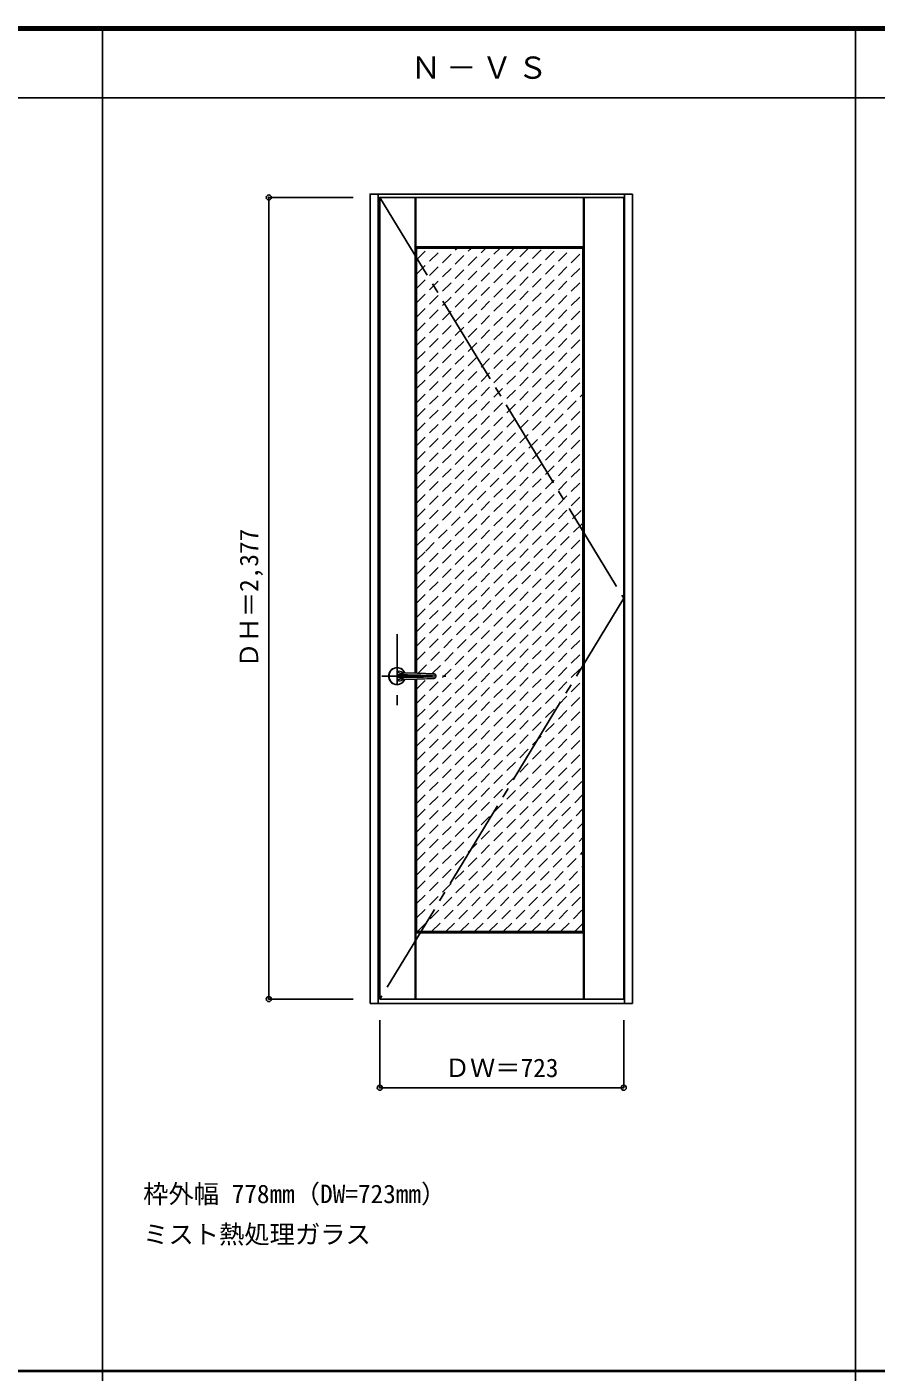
# Model space of a CAD drawing. Units: millimetres, scale not verified. Extents: x -6000 to 5700, y -4307 to 4175.
# Drawn here: x -3483 to -966, y 186 to 4175 of the extents above; entities that cross this region are included whole.
import ezdxf
from ezdxf.enums import TextEntityAlignment as Align

# ---------------------------------------------------------------- set-up
doc = ezdxf.new("R2010")
doc.units = ezdxf.units.MM
doc.header["$LTSCALE"] = 30
doc.header["$PDMODE"] = 32
doc.header["$PDSIZE"] = 15
for name, pattern in [('CHAIN1', [8, 5, -1, 1, -1]), ('CHAIN2', [12, 9, -1, 1, -1]), ('DASHED1', [1.8, 1.2, -0.6])]:
    doc.linetypes.add(name, pattern=pattern)
for name, color, linetype in [('0-1_通り芯', 4, 'CHAIN1'), ('0-2_扉', 3, 'Continuous'), ('0-3_仕上げ', 7, 'Continuous'), ('0-4_枠', 3, 'Continuous'), ('0-7', 7, 'CHAIN2'), ('0-A_文字', 7, 'Continuous'), ('0-B_寸法', 7, 'Continuous'), ('0-C_ハッチ', 4, 'DASHED1'), ('F-1_枠', 6, 'Continuous')]:
    doc.layers.add(name, color=color, linetype=linetype)
doc.layers.add('0-5_レバー', color=7, linetype='Continuous', lineweight=18)
doc.styles.add('ＭＳ ゴシック', font='')
doc.styles.get('ＭＳ ゴシック').set_extended_font_data('MS Gothic')

msp = doc.modelspace()

# ---------------------------------------------------------------- linework, layer by layer
at = {"layer": '0-1_通り芯'}
for p, q in [((-2385.8, 2373.75), (-2385.8, 2163.75)), ((-2430.8, 2249.75), (-2240.8, 2249.75))]:
    msp.add_line(p, q, dxfattribs=at)
at = {"layer": '0-2_扉'}
for p, q in [((-1713.8, 1292.25), (-1713.8, 3669.25)), ((-2436.8, 1292.25), (-1713.8, 1292.25))]:
    msp.add_line(p, q, dxfattribs=at)
msp.add_lwpolyline([(-2436.8, 1292.25), (-2436.8, 3669.25), (-1713.8, 3669.25)], dxfattribs=at)
at = {"layer": '0-3_仕上げ'}
for p, q in [((-2331.6, 2258.19), (-2331.6, 3669.25)), ((-2330.6, 3522.25), (-2330.6, 3669.25)), ((-2329.6, 3523.25), (-2329.6, 3669.25)), ((-1832.6, 3523.25), (-1832.6, 3669.25)), ((-1831.6, 3522.25), (-1831.6, 3669.25)), ((-1830.6, 1292.25), (-1830.6, 3669.25)), ((-2329.6, 3523.25), (-1832.6, 3523.25)), ((-2327.6, 3519.25), (-1834.6, 3519.25)), ((-2327.6, 2258.02), (-2327.6, 3519.25)), ((-1834.6, 3519.25), (-1831.6, 3522.25)), ((-1834.6, 1492.25), (-1834.6, 3519.25)), ((-1832.6, 3523.25), (-1831.6, 3522.25)), ((-2331.6, 1292.25), (-2331.6, 2241.19)), ((-2327.6, 1492.25), (-2327.6, 2241.32)), ((-2330.6, 1489.25), (-2327.6, 1492.25)), ((-2329.6, 1292.25), (-2329.6, 1488.25)), ((-2329.6, 1488.25), (-1832.6, 1488.25)), ((-2327.6, 1492.25), (-1834.6, 1492.25)), ((-1834.6, 1492.25), (-1831.6, 1489.25)), ((-1831.6, 1489.25), (-1832.6, 1488.25)), ((-1832.6, 1292.25), (-1832.6, 1488.25)), ((-1831.6, 1292.25), (-1831.6, 1489.25))]:
    msp.add_line(p, q, dxfattribs=at)
for points in [[(-2329.6, 3523.25), (-2330.6, 3522.25), (-2327.6, 3519.25)], [(-2330.6, 1292.25), (-2330.6, 1489.25), (-2329.6, 1488.25)]]:
    msp.add_lwpolyline(points, dxfattribs=at)
at = {"layer": '0-4_枠'}
for p, q in [((-2441.8, 1279.25), (-2441.8, 3679.25)), ((-1711.8, 1279.25), (-1711.8, 3679.25)), ((-1687.8, 1279.25), (-1687.8, 3679.25)), ((-2465.8, 1279.25), (-1687.8, 1279.25))]:
    msp.add_line(p, q, dxfattribs=at)
msp.add_lwpolyline([(-2465.8, 1279.25), (-2465.8, 3679.25), (-1687.8, 3679.25)], dxfattribs=at)
at = {"layer": '0-5_レバー'}
for p, q in [((-2385.8, 2254.75), (-2379.61, 2254.73)), ((-2366.23, 2244.91), (-2385.8, 2244.75)), ((-2383.09, 2262.66), (-2383.3, 2261.97)), ((-2383.3, 2261.97), (-2383.29, 2261.93)), ((-2383.29, 2237.57), (-2383.3, 2237.53)), ((-2383.3, 2237.53), (-2382.99, 2236.7)), ((-2383.29, 2261.83), (-2383.27, 2261.95)), ((-2383.16, 2261.44), (-2383.29, 2261.83)), ((-2383.28, 2237.73), (-2383.12, 2238.12)), ((-2383.28, 2237.59), (-2383.28, 2237.73)), ((-2382.81, 2261), (-2383.16, 2261.44)), ((-2383.12, 2238.12), (-2382.76, 2238.55)), ((-2382.52, 2263.26), (-2383.09, 2262.66)), ((-2382.99, 2236.7), (-2381.79, 2235.84)), ((-2382.23, 2260.52), (-2382.81, 2261)), ((-2382.76, 2238.55), (-2382.15, 2239.02)), ((-2381.58, 2263.75), (-2382.52, 2263.26)), ((-2381.44, 2260.06), (-2382.23, 2260.52)), ((-2382.15, 2239.02), (-2381.32, 2239.49)), ((-2381.79, 2235.84), (-2380.9, 2235.57)), ((-2380.34, 2264.02), (-2381.58, 2263.75)), ((-2380.46, 2259.64), (-2381.44, 2260.06)), ((-2381.32, 2239.49), (-2380.28, 2239.89)), ((-2380.9, 2235.57), (-2379.78, 2235.45)), ((-2379.33, 2259.31), (-2380.46, 2259.64)), ((-2380.07, 2264.04), (-2380.34, 2264.02)), ((-2380.28, 2239.89), (-2379.06, 2240.22)), ((-2379.78, 2264.05), (-2380.07, 2264.04)), ((-2379.61, 2254.73), (-2367.23, 2254.61)), ((-2378.07, 2259.06), (-2379.33, 2259.31)), ((-2379.06, 2240.22), (-2377.71, 2240.43)), ((-2377.6, 2259.02), (-2378.07, 2259.06)), ((-2377.71, 2240.43), (-2377.36, 2240.46)), ((-2367.23, 2254.61), (-2354.86, 2254.38)), ((-2366.88, 2240.76), (-2365.77, 2240.67)), ((-2366.88, 2240.76), (-2366.88, 2240.76)), ((-2346.66, 2245.28), (-2366.23, 2244.91)), ((-2365.77, 2240.66), (-2359.01, 2240.71)), ((-2361.92, 2258.7), (-2365.75, 2258.74)), ((-2357.13, 2258.64), (-2361.92, 2258.7)), ((-2359.01, 2240.71), (-2351.3, 2240.8)), ((-2353.01, 2258.58), (-2357.13, 2258.64)), ((-2354.86, 2254.38), (-2315.58, 2253.61)), ((-2349.56, 2258.53), (-2353.01, 2258.58)), ((-2351.3, 2240.8), (-2344.3, 2240.92)), ((-2346.79, 2258.48), (-2349.56, 2258.53)), ((-2344.32, 2258.43), (-2346.79, 2258.48)), ((-2307.53, 2246.04), (-2346.66, 2245.28)), ((-2341.8, 2258.37), (-2344.32, 2258.43)), ((-2344.3, 2240.92), (-2338.01, 2241.05)), ((-2334.15, 2258.19), (-2341.8, 2258.37)), ((-2338.01, 2241.05), (-2332.42, 2241.19)), ((-2326.39, 2257.98), (-2334.15, 2258.19)), ((-2332.42, 2241.19), (-2327.55, 2241.32)), ((-2327.55, 2241.32), (-2323.26, 2241.45)), ((-2318.46, 2257.75), (-2326.39, 2257.98)), ((-2323.26, 2241.45), (-2317.63, 2241.62)), ((-2315.21, 2257.65), (-2318.46, 2257.75)), ((-2317.63, 2241.62), (-2311.05, 2241.85)), ((-2315.58, 2253.61), (-2276.3, 2252.85)), ((-2311.84, 2257.54), (-2315.21, 2257.65)), ((-2308.67, 2257.43), (-2311.84, 2257.54)), ((-2311.05, 2241.85), (-2303.53, 2242.12)), ((-2305.99, 2257.34), (-2308.67, 2257.43)), ((-2282.55, 2246.53), (-2307.53, 2246.04)), ((-2303.8, 2257.27), (-2305.99, 2257.34)), ((-2301.47, 2257.19), (-2303.8, 2257.27)), ((-2303.53, 2242.12), (-2297.27, 2242.36)), ((-2298.16, 2257.07), (-2301.47, 2257.19)), ((-2294.2, 2256.93), (-2298.16, 2257.07)), ((-2297.27, 2242.36), (-2290.48, 2242.63)), ((-2290.29, 2256.79), (-2294.2, 2256.93)), ((-2290.48, 2242.63), (-2283.16, 2242.93)), ((-2284.26, 2256.57), (-2290.29, 2256.79)), ((-2280.86, 2256.45), (-2284.26, 2256.57)), ((-2283.16, 2242.93), (-2279.3, 2243.09)), ((-2276.3, 2246.65), (-2282.55, 2246.53)), ((-2278.81, 2256.37), (-2280.86, 2256.45)), ((-2279.3, 2243.09), (-2278.51, 2243.13)), ((-2277.61, 2256.32), (-2278.81, 2256.37)), ((-2278.51, 2243.13), (-2277.71, 2243.16)), ((-2277.71, 2243.16), (-2276.91, 2243.2)), ((-2276.93, 2256.29), (-2277.61, 2256.32)), ((-2276.54, 2256.28), (-2276.93, 2256.29)), ((-2276.91, 2243.2), (-2276.11, 2243.23)), ((-2276.32, 2256.27), (-2276.54, 2256.28)), ((-2276.2, 2256.26), (-2276.32, 2256.27)), ((-2276.05, 2256.26), (-2276.2, 2256.26)), ((-2276.11, 2243.23), (-2275.75, 2243.31)), ((-2276.04, 2256.26), (-2276.05, 2256.26)), ((-2276.04, 2256.26), (-2276.04, 2256.26)), ((-2276.03, 2256.26), (-2276.04, 2256.26)), ((-2276.02, 2256.26), (-2276.03, 2256.26)), ((-2275.04, 2256.14), (-2276.02, 2256.26))]:
    msp.add_line(p, q, dxfattribs=at)
for centre, radius, start, end in [((-2385.8, 2249.75), 25.5, 20.65289, 180), ((-2385.8, 2249.75), 24.5, 21.45788, 180), ((-2385.84, 2249.78), 24.13, 21.74691, 180.06246), ((-2385.8, 2249.75), 25.5, 180, 339.38299), ((-2385.8, 2249.75), 24.5, 180, 338.14759), ((-2385.8, 2249.75), 24.16, 180.00292, 337.94526), ((-2379.07, 2249.99), 14.08, 37.43737, 92.89357), ((-2378.89, 2249.12), 13.7, 266.26788, 322.96576), ((-2371.11, 2293.58), 35.2, 259.51273, 276.96545), ((-2371.25, 2205.37), 35.66, 82.96562, 100.12928), ((-2377.51, 2239.98), 0.496, 81.66889, 90.94808), ((-2377.5, 2259.36), 0.39, 267.80806, 279.08175), ((-2365.75, 2252.33), 6.4, 89.95212, 99.74092), ((-2276.3, 2249.75), 3.1, 270.02061, 89.97939), ((-2276.23, 2249.76), 6.5, 272.06877, 78.4031), ((-2276.05, 2251.32), 4.94, 76.59295, 86.35351)]:
    msp.add_arc(centre, radius, start, end, dxfattribs=at)
at = {"layer": '0-7'}
msp.add_lwpolyline([(-2436.8, 3669.25), (-1713.8, 2480.75), (-2436.8, 1292.25)], dxfattribs=at)
at = {"layer": '0-B_寸法', "color": 4}
for p, q in [((-2765.8, 3669.25), (-2515.8, 3669.25)), ((-2765.8, 3669.25), (-2765.8, 1292.25)), ((-2765.8, 1292.25), (-2515.8, 1292.25)), ((-2436.8, 1029.25), (-2436.8, 1229.25)), ((-1713.8, 1029.25), (-1713.8, 1229.25)), ((-2436.8, 1029.25), (-1713.8, 1029.25))]:
    msp.add_line(p, q, dxfattribs=at)
at = {"layer": '0-B_寸法'}
for p in [(-2765.8, 3669.25), (-2765.8, 1292.25), (-2436.8, 1029.25), (-1713.8, 1029.25)]:
    msp.add_point(p, dxfattribs=at)
at = {"layer": '0-C_ハッチ'}
for p, q in [((-2327.6, 3484.31), (-2292.66, 3519.25)), ((-2327.6, 3060.04), (-1868.39, 3519.25)), ((-2327.6, 3102.47), (-1910.82, 3519.25)), ((-2327.6, 3144.9), (-1953.24, 3519.25)), ((-2327.6, 3187.32), (-1995.67, 3519.25)), ((-2327.6, 3229.75), (-2038.1, 3519.25)), ((-2327.6, 3272.18), (-2080.52, 3519.25)), ((-2327.6, 3314.6), (-2122.95, 3519.25)), ((-2327.6, 3357.03), (-2165.38, 3519.25)), ((-2327.6, 3399.46), (-2207.8, 3519.25)), ((-2327.6, 3441.88), (-2250.23, 3519.25)), ((-2327.6, 3017.62), (-1834.6, 3510.62)), ((-2327.6, 2975.19), (-1834.6, 3468.19)), ((-2327.6, 2932.77), (-1834.6, 3425.77)), ((-2327.6, 2890.34), (-1834.6, 3383.34)), ((-2327.6, 2847.91), (-1834.6, 3340.91)), ((-2327.6, 2805.49), (-1834.6, 3298.49)), ((-2327.6, 2763.06), (-1834.6, 3256.06)), ((-2327.6, 2720.63), (-1834.6, 3213.63)), ((-2327.6, 2678.21), (-1834.6, 3171.21)), ((-2327.6, 2635.78), (-1834.6, 3128.78)), ((-2300.7, 2620.25), (-1834.6, 3086.35)), ((-2327.6, 2550.93), (-1834.6, 3043.93)), ((-2327.6, 2508.5), (-1834.6, 3001.5)), ((-2327.6, 2466.08), (-1834.6, 2959.08)), ((-2327.6, 2423.65), (-1834.6, 2916.65)), ((-2327.6, 2381.22), (-1834.6, 2874.22)), ((-2327.6, 2338.8), (-1834.6, 2831.8)), ((-2327.6, 2296.37), (-1834.6, 2789.37)), ((-2323.8, 2257.74), (-1834.6, 2746.94)), ((-2282.77, 2256.34), (-1834.6, 2704.52)), ((-2327.6, 2169.09), (-1834.6, 2662.09)), ((-2327.6, 2593.35), (-2300.7, 2620.25)), ((-2327.6, 2126.66), (-1834.6, 2619.66)), ((-2327.6, 2084.24), (-1834.6, 2577.24)), ((-2327.6, 2041.81), (-1834.6, 2534.81)), ((-2327.6, 1999.38), (-1834.6, 2492.38)), ((-2327.6, 1956.96), (-1834.6, 2449.96)), ((-2327.6, 1914.53), (-1834.6, 2407.53)), ((-2327.6, 1872.11), (-1834.6, 2365.11)), ((-2327.6, 1829.68), (-1834.6, 2322.68)), ((-2327.6, 1787.25), (-1834.6, 2280.25)), ((-2327.6, 2211.52), (-2296.38, 2242.73)), ((-2327.6, 1744.83), (-1834.6, 2237.83)), ((-2327.6, 1702.4), (-1834.6, 2195.4)), ((-2327.6, 1659.97), (-1834.6, 2152.97)), ((-2327.6, 1617.55), (-1834.6, 2110.55)), ((-2327.6, 1575.12), (-1834.6, 2068.12)), ((-2327.6, 1532.69), (-1834.6, 2025.69)), ((-2325.61, 1492.25), (-1834.6, 1983.27)), ((-2283.19, 1492.25), (-1834.6, 1940.84)), ((-2240.76, 1492.25), (-1834.6, 1898.41)), ((-2198.34, 1492.25), (-1834.6, 1855.99)), ((-2155.91, 1492.25), (-1834.6, 1813.56)), ((-2113.48, 1492.25), (-1834.6, 1771.14)), ((-2071.06, 1492.25), (-1834.6, 1728.71)), ((-2028.63, 1492.25), (-1834.6, 1686.28)), ((-1986.2, 1492.25), (-1834.6, 1643.86)), ((-1943.78, 1492.25), (-1834.6, 1601.43)), ((-1901.35, 1492.25), (-1834.6, 1559)), ((-1858.92, 1492.25), (-1834.6, 1516.58))]:
    msp.add_line(p, q, dxfattribs=at)
at = {"layer": 'F-1_枠'}
for p, q in [((-6000, 4175), (5700, 4175)), ((-6000, 4170), (5700, 4170)), ((-6000, 4165), (5700, 4165)), ((-3258.4, 4175), (-3258.4, -3790)), ((-1026.8, 4175), (-1026.8, -3790)), ((-6000, 3965), (5700, 3965)), ((-6000, 190.5), (5700, 190.5)), ((-6000, 187.5), (5700, 187.5))]:
    msp.add_line(p, q, dxfattribs=at)

# ---------------------------------------------------------------- texts
at = {"layer": '0-A_文字', "style": 'ＭＳ ゴシック'}
for s, p in [('枠外幅 778mm（DW=723mm）', (-3138.4, 670.5)), ('ミスト熱処理ガラス', (-3138.4, 550.5))]:
    msp.add_text(s, height=54.99, dxfattribs=at).set_placement(p, align=Align.BOTTOM_LEFT)
at = {"layer": '0-A_文字', "insert": (-2345.1, 4020), "char_height": 65.98, "attachment_point": 7, "style": 'ＭＳ ゴシック'}
msp.add_mtext('\\T1.17;Ｎ－ＶＳ', dxfattribs=at)
at = {"layer": '0-B_寸法', "style": 'ＭＳ ゴシック'}
msp.add_text('ＤＨ＝2,377', height=54.99, rotation=90, dxfattribs=at).set_placement((-2780.8, 2274.5), align=Align.BOTTOM_LEFT)
msp.add_text('ＤＷ＝723', height=54.99, dxfattribs=at).set_placement((-2244.55, 1044.25), align=Align.BOTTOM_LEFT)

doc.saveas('drawing.dxf')
